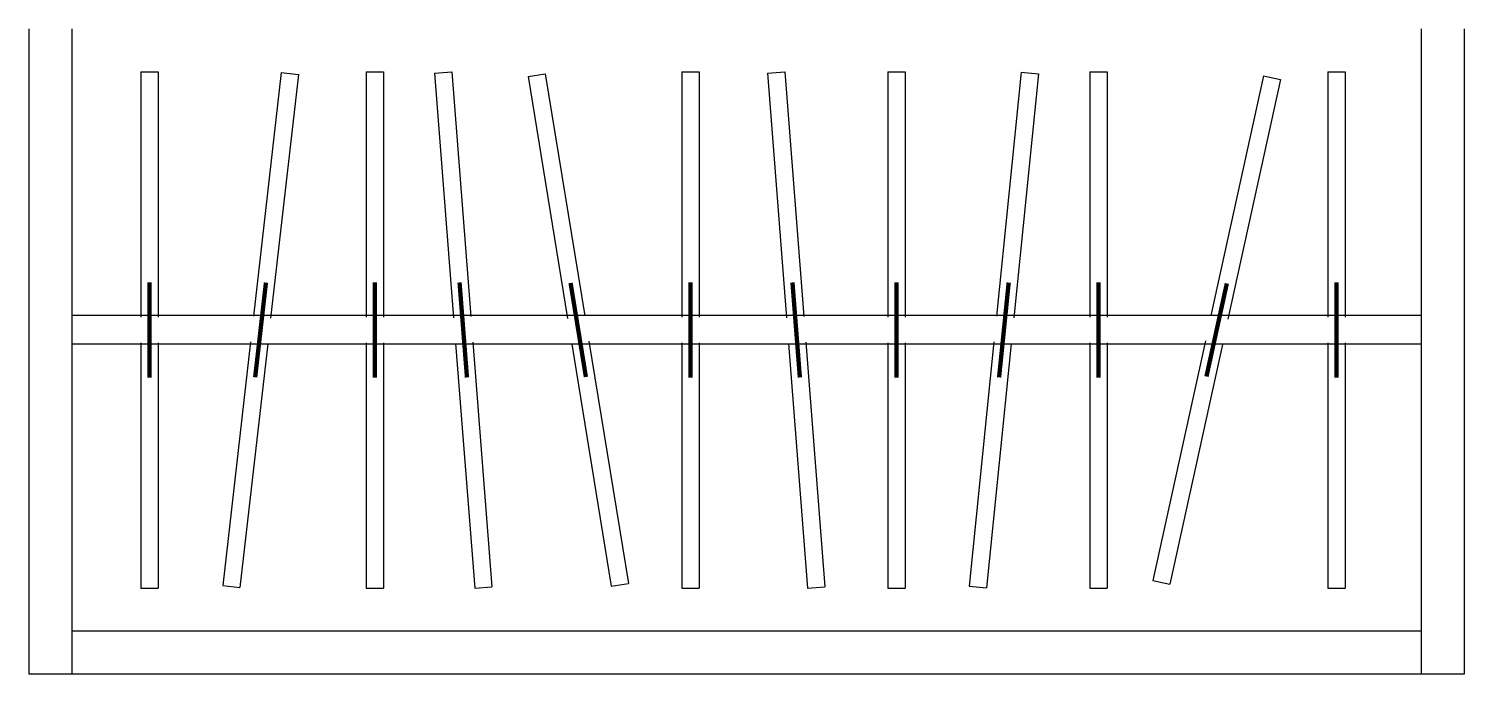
# Model space of a CAD drawing. Header units: millimetres. Extents: x -927.98 to -926.98, y 2729.13 to 2729.58.
import ezdxf

# ---------------------------------------------------------------- set-up
doc = ezdxf.new("R2010")
doc.units = ezdxf.units.MM
doc.header["$LTSCALE"] = 10
doc.layers.add('Móveis_armários', color=2, linetype='Continuous')

# ---------------------------------------------------------------- blocks, each defined once
blk = doc.blocks.new('cdn_cabide')
at = {"layer": 'Móveis_armários', "color": 1}
for p, q in [((-0.0067, 0.2), (-0.0067, 0.01)), ((-0.0067, 0.2), (0.0067, 0.2)), ((0.0067, 0.2), (0.0067, 0.01)), ((-0.0067, -0.01), (-0.0067, -0.2)), ((0.0067, -0.01), (0.0067, -0.2)), ((-0.0067, -0.2), (0.0067, -0.2))]:
    blk.add_line(p, q, dxfattribs=at)
at = {"layer": 'Móveis_armários', "color": 1, "const_width": 0.00335}
blk.add_lwpolyline([(0, 0.0369), (0, -0.0369)], dxfattribs=at)

msp = doc.modelspace()

# ---------------------------------------------------------------- linework, layer by layer
at = {"layer": 'Móveis_armários'}
for p, q in [((-927.9789, 2729.584), (-927.9789, 2729.134)), ((-926.9789, 2729.584), (-926.9789, 2729.134)), ((-926.9789, 2729.134), (-927.9789, 2729.134))]:
    msp.add_line(p, q, dxfattribs=at)
at = {"layer": 'Móveis_armários', "color": 1}
for p, q in [((-927.9489, 2729.584), (-927.9489, 2729.134)), ((-927.0089, 2729.584), (-927.0089, 2729.134)), ((-927.0089, 2729.384), (-927.9489, 2729.384)), ((-927.0089, 2729.364), (-927.9489, 2729.364)), ((-927.0089, 2729.164), (-927.9489, 2729.164))]:
    msp.add_line(p, q, dxfattribs=at)

# ---------------------------------------------------------------- block references
at = {"layer": 'Móveis_armários', "xscale": 0.9, "yscale": 0.9, "zscale": 0.9}
for p in [(-927.8948, 2729.374), (-927.7379, 2729.374), (-927.5178, 2729.374), (-927.3743, 2729.374), (-927.2336, 2729.374), (-927.0679, 2729.374)]:
    msp.add_blockref('cdn_cabide', p, dxfattribs=at)
for p, rotation in [((-927.8174, 2729.374), 353.5039401940878), ((-927.6762, 2729.374), 4.457292020204664), ((-927.5961, 2729.374), 9.25214734648855), ((-927.4443, 2729.374), 4.457292020204664), ((-927.2996, 2729.374), 354.2224271396678), ((-927.1514, 2729.374), 347.6512743147307)]:
    msp.add_blockref('cdn_cabide', p, dxfattribs=dict(at, rotation=rotation))

doc.saveas('drawing.dxf')
